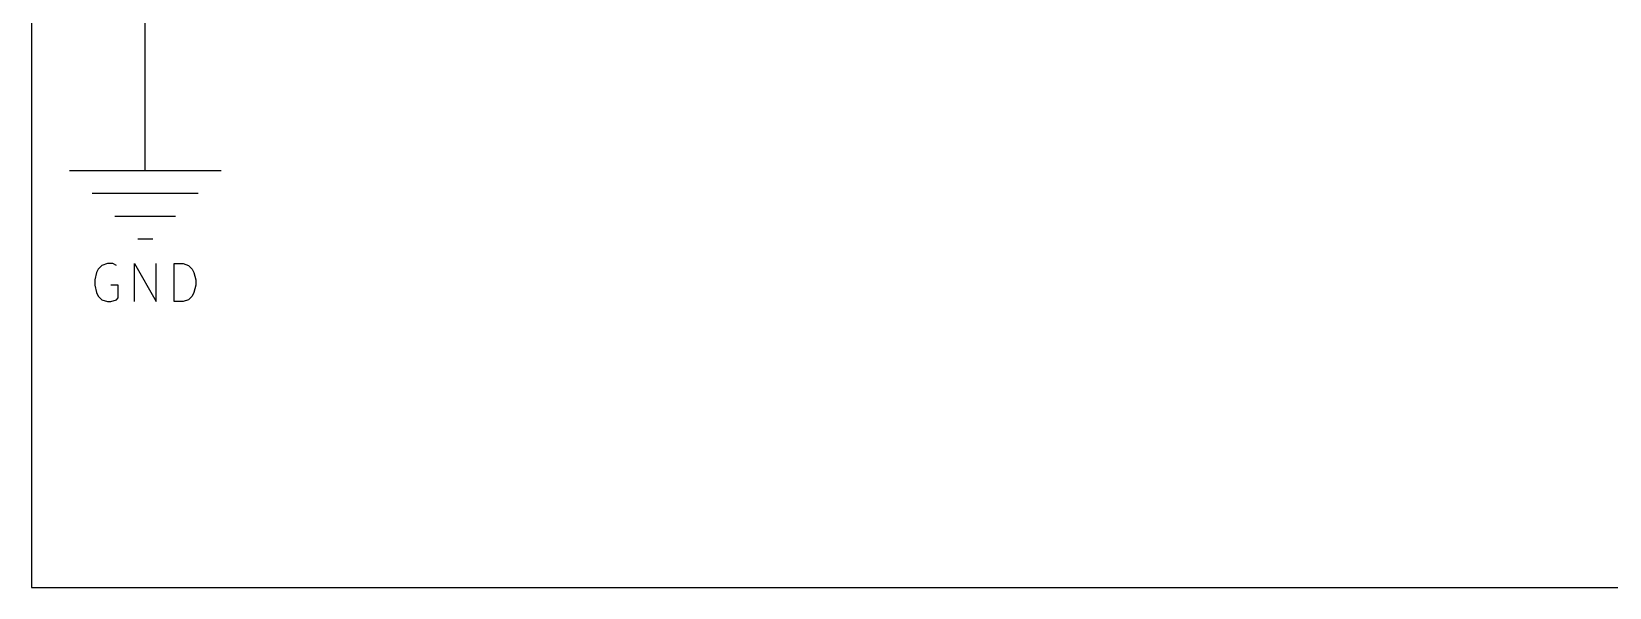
# Model space of a CAD drawing. Header units: millimetres. Extents: x 5 to 293, y -205 to -3.
# Drawn here: x 182.9 to 235.8, y -59.7 to -41.1 of the extents above; entities that cross this region are included whole.
import ezdxf

# ---------------------------------------------------------------- set-up
doc = ezdxf.new("R2010")
doc.units = ezdxf.units.MM
for name, color, linetype in [('GREENSIXTYFIVE', 129, 'CONTINUOUS'), ('LIGHTGREEN', 92, 'CONTINUOUS'), ('LIGHTMAGENTA', 212, 'CONTINUOUS'), ('RED', 14, 'CONTINUOUS')]:
    doc.layers.add(name, color=color, linetype=linetype)

msp = doc.modelspace()

# ---------------------------------------------------------------- linework, layer by layer
at = {"layer": 'GREENSIXTYFIVE', "linetype": 'CONTINUOUS'}
for p, q in [((185.0571, -49.1416), (184.9967, -49.3835)), ((185.1176, -49.0207), (185.0571, -49.1416)), ((185.2386, -48.8997), (185.1176, -49.0207)), ((185.42, -48.8392), (185.2386, -48.8997)), ((185.6014, -48.8392), (185.42, -48.8392)), ((185.7224, -48.8997), (185.6014, -48.8392)), ((186.3271, -50.1092), (186.3271, -48.8392)), ((186.3271, -48.8392), (187.0528, -50.1092)), ((187.0528, -50.1092), (187.0528, -48.8392)), ((187.6576, -50.1092), (187.6576, -48.8392)), ((187.6576, -48.8392), (187.96, -48.8392)), ((187.96, -48.8392), (188.1414, -48.8997)), ((188.1414, -48.8997), (188.2624, -49.0207)), ((188.2624, -49.0207), (188.3229, -49.1416)), ((188.3229, -49.1416), (188.3833, -49.3835)), ((184.9967, -49.3835), (184.9967, -49.5649)), ((184.9967, -49.5649), (185.0571, -49.8068)), ((185.7828, -49.5649), (185.5409, -49.5649)), ((185.7828, -49.9883), (185.7828, -49.5649)), ((188.3833, -49.5649), (188.3229, -49.8068)), ((188.3833, -49.3835), (188.3833, -49.5649)), ((185.0571, -49.8068), (185.1176, -49.9278)), ((185.1176, -49.9278), (185.2386, -50.0488)), ((185.2386, -50.0488), (185.42, -50.1092)), ((185.42, -50.1092), (185.5409, -50.1092)), ((185.5409, -50.1092), (185.7224, -50.0488)), ((185.7224, -50.0488), (185.7828, -49.9883)), ((187.96, -50.1092), (187.6576, -50.1092)), ((188.1414, -50.0488), (187.96, -50.1092)), ((188.2624, -49.9278), (188.1414, -50.0488)), ((188.3229, -49.8068), (188.2624, -49.9278))]:
    msp.add_line(p, q, dxfattribs=at)
at = {"layer": 'LIGHTGREEN', "linetype": 'CONTINUOUS'}
msp.add_line((186.69, -43.18), (186.69, -40.64), dxfattribs=at)
at = {"layer": 'LIGHTMAGENTA', "linetype": 'CONTINUOUS'}
for p, q in [((182.88, -5.08), (182.88, -59.69)), ((182.88, -59.69), (293.37, -59.69))]:
    msp.add_line(p, q, dxfattribs=at)
at = {"layer": 'RED', "linetype": 'CONTINUOUS'}
for p, q in [((186.69, -45.72), (186.69, -43.18)), ((184.15, -45.72), (189.23, -45.72)), ((184.912, -46.482), (188.468, -46.482)), ((185.674, -47.244), (187.706, -47.244)), ((186.436, -48.006), (186.944, -48.006))]:
    msp.add_line(p, q, dxfattribs=at)

doc.saveas('drawing.dxf')
